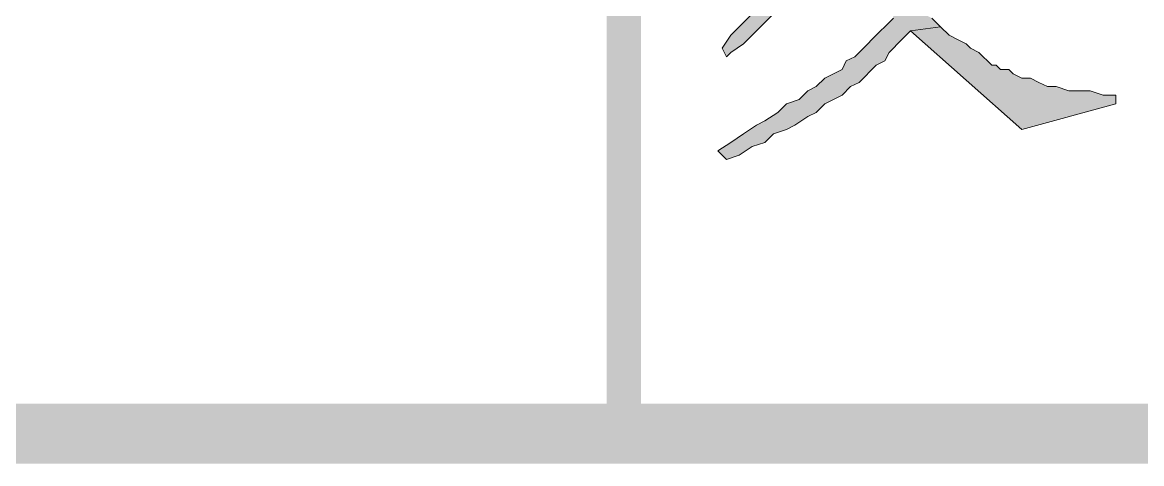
# Model space of a CAD drawing. Header units: millimetres. Extents: x 24 to 410, y 10 to 282.
# Drawn here: x 262.15 to 273.22, y 9.65 to 14.01 of the extents above; entities that cross this region are included whole.
import ezdxf

# ---------------------------------------------------------------- set-up
doc = ezdxf.new("R2010")
doc.units = ezdxf.units.MM

msp = doc.modelspace()

# ---------------------------------------------------------------- hatches: boundary and pattern name
h = msp.add_hatch(color=7)
h.dxf.hatch_style = 2
h.paths.add_polyline_path([(268.266333, 21.971), (267.927667, 21.971), (268.266333, 9.948333)])
h = msp.add_hatch(color=7)
h.dxf.hatch_style = 2
h.paths.add_polyline_path([(267.927667, 21.971), (268.266333, 9.948333), (267.927667, 9.948333)])
h = msp.add_hatch(color=7)
h.dxf.hatch_style = 2
h.paths.add_polyline_path([(270.129, 15.113), (270.044333, 14.986), (269.959667, 14.901333), (269.959667, 14.859), (269.917333, 14.816667), (269.875, 14.732), (270.129, 14.647333), (270.764, 14.097), (270.764, 14.054667), (270.679333, 13.97), (270.637, 13.927667), (270.594667, 13.885333), (270.552333, 13.843), (270.51, 13.800667), (270.425333, 13.716), (270.383, 13.673667), (270.298333, 13.631333), (270.256, 13.546667), (270.171333, 13.504333), (270.086667, 13.462), (270.002, 13.377333), (269.917333, 13.335), (269.832667, 13.250333), (269.705667, 13.208), (269.621, 13.123333), (269.494, 13.038667), (269.409333, 12.996333), (269.282333, 12.911667), (269.155333, 12.827), (269.028333, 12.742333), (269.113, 12.657667), (269.24, 12.7), (269.367, 12.784667), (269.494, 12.827), (269.578667, 12.911667), (269.705667, 12.954), (269.790333, 12.996333), (269.917333, 13.081), (270.002, 13.123333), (270.086667, 13.208), (270.171333, 13.250333), (270.256, 13.292667), (270.340667, 13.377333), (270.425333, 13.419667), (270.467667, 13.462), (270.552333, 13.546667), (270.594667, 13.589), (270.679333, 13.631333), (270.721667, 13.716), (270.764, 13.758333), (270.806333, 13.800667), (270.891, 13.885333), (270.933333, 13.927667), (271.229667, 13.97), (271.145, 14.054667), (271.060333, 14.097), (271.145, 14.181667), (270.891, 14.224), (270.848667, 14.266333), (270.764, 14.351), (270.637, 14.435667), (270.51, 14.520333), (270.383, 14.647333), (270.256, 14.732), (270.213667, 14.774333), (270.298333, 14.901333), (270.340667, 14.986), (270.383, 15.070667)])
h = msp.add_hatch(color=7)
h.dxf.hatch_style = 2
h.paths.add_polyline_path([(269.875, 14.732), (269.832667, 14.647333), (269.748, 14.562667), (269.705667, 14.520333), (269.621, 14.393333), (269.536333, 14.308667), (269.451667, 14.224), (269.367, 14.097), (269.282333, 14.012333), (269.155333, 13.885333), (269.070667, 13.758333), (269.113, 13.673667), (269.155333, 13.716), (269.282333, 13.800667), (269.367, 13.885333), (269.494, 14.012333), (269.578667, 14.097), (269.663333, 14.181667), (269.748, 14.266333), (269.832667, 14.351), (269.875, 14.393333), (269.959667, 14.478), (270.002, 14.562667), (270.086667, 14.605), (270.129, 14.647333)])
h = msp.add_hatch(color=7)
h.dxf.hatch_style = 2
h.paths.add_polyline_path([(271.229667, 13.97), (270.933333, 13.927667), (272.034, 12.954), (272.965333, 13.208), (272.965333, 13.292667), (272.838333, 13.292667), (272.711333, 13.335), (272.499667, 13.335), (272.372667, 13.377333), (272.288, 13.377333), (272.203333, 13.419667), (272.118667, 13.462), (272.034, 13.462), (271.949333, 13.504333), (271.907, 13.546667), (271.822333, 13.546667), (271.78, 13.589), (271.737667, 13.589), (271.695333, 13.631333), (271.653, 13.673667), (271.610667, 13.716), (271.526, 13.758333), (271.483667, 13.800667), (271.399, 13.843), (271.314333, 13.885333)])
h = msp.add_hatch(color=7)
h.dxf.hatch_style = 2
h.paths.add_polyline_path([(30.395333, 10.244667), (29.802667, 9.652), (409.786667, 10.244667)])
h = msp.add_hatch(color=7)
h.dxf.hatch_style = 2
h.paths.add_polyline_path([(29.802667, 9.652), (409.786667, 10.244667), (410.379333, 9.652)])

# ---------------------------------------------------------------- linework, layer by layer
at = {"color": 7, "lineweight": 0}
for points in [[(269.367, 14.097), (269.282333, 14.012333), (269.155333, 13.885333), (269.070667, 13.758333), (269.113, 13.673667), (269.155333, 13.716), (269.282333, 13.800667), (269.367, 13.885333), (269.494, 14.012333), (269.578667, 14.097)], [(270.764, 14.054667), (270.679333, 13.97), (270.637, 13.927667), (270.594667, 13.885333), (270.552333, 13.843), (270.51, 13.800667), (270.425333, 13.716), (270.383, 13.673667), (270.298333, 13.631333), (270.256, 13.546667), (270.171333, 13.504333), (270.086667, 13.462), (270.002, 13.377333), (269.917333, 13.335), (269.832667, 13.250333), (269.705667, 13.208), (269.621, 13.123333), (269.494, 13.038667), (269.409333, 12.996333), (269.282333, 12.911667), (269.155333, 12.827), (269.028333, 12.742333), (269.113, 12.657667), (269.24, 12.7), (269.367, 12.784667), (269.494, 12.827), (269.578667, 12.911667), (269.705667, 12.954), (269.790333, 12.996333), (269.917333, 13.081), (270.002, 13.123333), (270.086667, 13.208), (270.171333, 13.250333), (270.256, 13.292667), (270.340667, 13.377333), (270.425333, 13.419667), (270.467667, 13.462), (270.552333, 13.546667), (270.594667, 13.589), (270.679333, 13.631333), (270.721667, 13.716), (270.764, 13.758333), (270.806333, 13.800667), (270.891, 13.885333), (270.933333, 13.927667), (271.229667, 13.97), (271.145, 14.054667)]]:
    msp.add_lwpolyline(points, dxfattribs=at)
msp.add_lwpolyline([(271.229667, 13.97), (270.933333, 13.927667), (272.034, 12.954), (272.965333, 13.208), (272.965333, 13.292667), (272.838333, 13.292667), (272.711333, 13.335), (272.499667, 13.335), (272.372667, 13.377333), (272.288, 13.377333), (272.203333, 13.419667), (272.118667, 13.462), (272.034, 13.462), (271.949333, 13.504333), (271.907, 13.546667), (271.822333, 13.546667), (271.78, 13.589), (271.737667, 13.589), (271.695333, 13.631333), (271.653, 13.673667), (271.610667, 13.716), (271.526, 13.758333), (271.483667, 13.800667), (271.399, 13.843), (271.314333, 13.885333)], close=True, dxfattribs=at)

doc.saveas('drawing.dxf')
